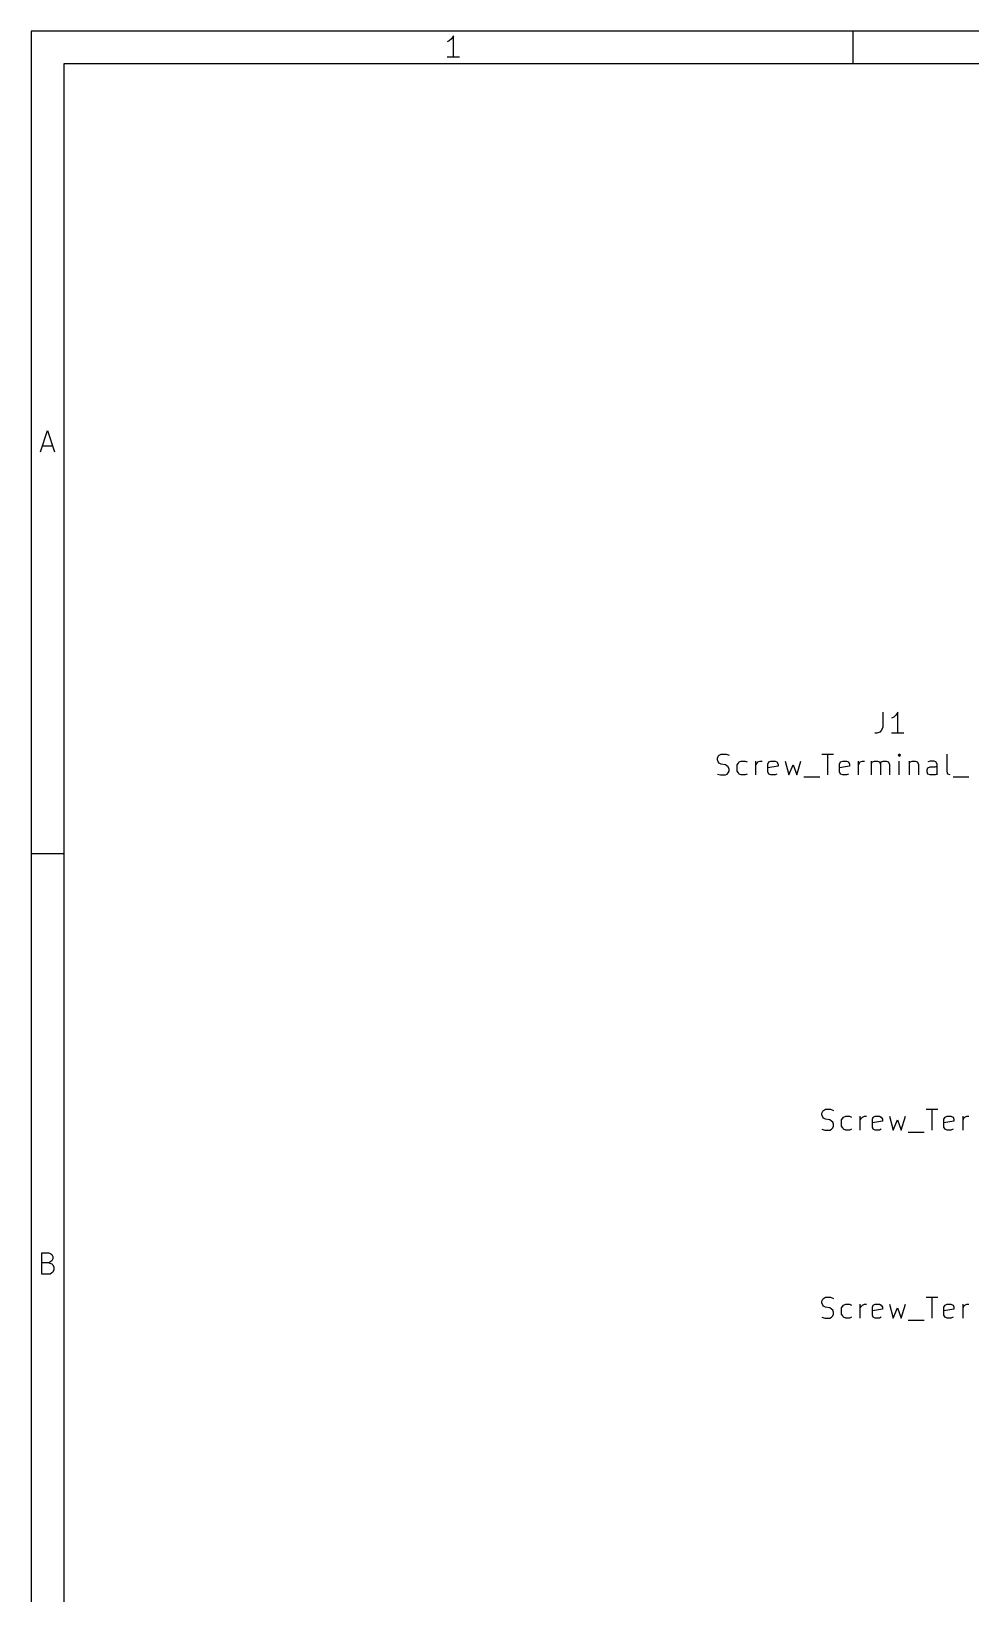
# Model space of a CAD drawing. Extents: x 10 to 287, y -200 to -10.
# Drawn here: x 10 to 67.1, y -105 to -10 of the extents above; entities that cross this region are included whole.
import ezdxf

# ---------------------------------------------------------------- set-up
doc = ezdxf.new("R2010")
doc.units = 0
doc.header["$MEASUREMENT"] = 0
doc.layers.add('CYAN2', color=4, linetype='CONTINUOUS')
doc.layers.add('RED2', color=1, linetype='CONTINUOUS')

msp = doc.modelspace()

# ---------------------------------------------------------------- linework, layer by layer
at = {"layer": 'CYAN2', "linetype": 'CONTINUOUS'}
for p, q in [((61.7982, -51.4096), (61.7982, -52.324)), ((62.4586, -51.7144), (62.3316, -51.7652)), ((62.5856, -51.5874), (62.4586, -51.7144)), ((62.7126, -51.4096), (62.5856, -51.5874)), ((62.7126, -52.6796), (62.7126, -51.4096)), ((61.4426, -52.6796), (61.3156, -52.6796)), ((61.6204, -52.6288), (61.4426, -52.6796)), ((61.722, -52.5018), (61.6204, -52.6288)), ((61.7982, -52.324), (61.722, -52.5018)), ((63.0682, -52.6796), (62.3316, -52.6796)), ((51.7398, -54.2036), (51.7906, -54.0766)), ((51.7906, -54.0766), (51.8414, -54.0258)), ((51.8414, -54.0258), (51.9684, -53.9496)), ((51.9684, -53.9496), (52.2732, -53.9496)), ((52.2732, -53.9496), (52.451, -54.0258)), ((58.0898, -53.9496), (58.801, -53.9496)), ((58.4454, -55.2196), (58.4454, -53.9496)), ((62.7888, -53.9496), (62.738, -54.0258)), ((62.738, -54.0258), (62.7888, -54.0766)), ((62.865, -54.0258), (62.7888, -53.9496)), ((62.7888, -53.9496), (62.7888, -54.0766)), ((62.7888, -54.0766), (62.865, -54.0258)), ((65.7098, -55.0418), (65.7098, -53.9496)), ((51.7398, -54.3052), (51.7398, -54.2036)), ((51.7906, -54.4322), (51.7398, -54.3052)), ((51.8414, -54.5084), (51.7906, -54.4322)), ((51.9684, -54.5592), (51.8414, -54.5084)), ((52.2224, -54.61), (51.9684, -54.5592)), ((52.324, -54.6862), (52.2224, -54.61)), ((52.4002, -54.737), (52.324, -54.6862)), ((52.324, -55.1688), (52.4002, -55.0926)), ((52.451, -54.864), (52.4002, -54.737)), ((52.4002, -55.0926), (52.451, -54.991)), ((52.451, -54.991), (52.451, -54.864)), ((52.9336, -54.61), (53.0098, -54.5084)), ((52.9336, -54.991), (52.9336, -54.61)), ((53.0098, -55.0926), (52.9336, -54.991)), ((53.0098, -54.5084), (53.0606, -54.4322)), ((53.0606, -55.1688), (53.0098, -55.0926)), ((53.0606, -54.4322), (53.1876, -54.3814)), ((53.1876, -54.3814), (53.4162, -54.3814)), ((53.4162, -54.3814), (53.5432, -54.4322)), ((54.0766, -55.2196), (54.0766, -54.3814)), ((54.0766, -54.61), (54.1528, -54.5084)), ((54.1528, -54.5084), (54.2036, -54.4322)), ((54.2036, -54.4322), (54.3306, -54.3814)), ((54.3306, -54.3814), (54.4576, -54.3814)), ((54.8132, -54.5592), (54.864, -54.4322)), ((54.8132, -55.0418), (54.8132, -54.5592)), ((55.4228, -54.6862), (54.8132, -54.7878)), ((54.864, -55.1688), (54.8132, -55.0418)), ((54.864, -54.4322), (54.991, -54.3814)), ((54.991, -54.3814), (55.245, -54.3814)), ((55.245, -54.3814), (55.3466, -54.4322)), ((55.3466, -54.4322), (55.4228, -54.5592)), ((55.4228, -54.5592), (55.4228, -54.6862)), ((55.8546, -54.3814), (56.0832, -55.2196)), ((56.0832, -55.2196), (56.3372, -54.61)), ((56.3372, -54.61), (56.5658, -55.2196)), ((56.5658, -55.2196), (56.8198, -54.3814)), ((59.1566, -54.5592), (59.2328, -54.4322)), ((59.1566, -55.0418), (59.1566, -54.5592)), ((59.7662, -54.6862), (59.1566, -54.7878)), ((59.2328, -55.1688), (59.1566, -55.0418)), ((59.2328, -54.4322), (59.3598, -54.3814)), ((59.3598, -54.3814), (59.5884, -54.3814)), ((59.5884, -54.3814), (59.7154, -54.4322)), ((59.7154, -54.4322), (59.7662, -54.5592)), ((59.7662, -54.5592), (59.7662, -54.6862)), ((60.325, -55.2196), (60.325, -54.3814)), ((60.325, -54.61), (60.3758, -54.5084)), ((60.3758, -54.5084), (60.4266, -54.4322)), ((60.4266, -54.4322), (60.5536, -54.3814)), ((60.5536, -54.3814), (60.6806, -54.3814)), ((61.1124, -55.2196), (61.1124, -54.3814)), ((61.1124, -54.5084), (61.1632, -54.4322)), ((61.1632, -54.4322), (61.2902, -54.3814)), ((61.2902, -54.3814), (61.468, -54.3814)), ((61.468, -54.3814), (61.595, -54.4322)), ((61.595, -54.4322), (61.6458, -54.5592)), ((61.6458, -54.5592), (61.6966, -54.4322)), ((61.6458, -54.5592), (61.6458, -55.2196)), ((61.6966, -54.4322), (61.8236, -54.3814)), ((61.8236, -54.3814), (62.0014, -54.3814)), ((62.0014, -54.3814), (62.1284, -54.4322)), ((62.1284, -54.4322), (62.2046, -54.5592)), ((62.2046, -54.5592), (62.2046, -55.2196)), ((62.7888, -55.2196), (62.7888, -54.3814)), ((63.3984, -54.3814), (63.3984, -55.2196)), ((63.3984, -54.5084), (63.4746, -54.4322)), ((63.4746, -54.4322), (63.5762, -54.3814)), ((63.5762, -54.3814), (63.754, -54.3814)), ((63.754, -54.3814), (63.881, -54.4322)), ((63.881, -54.4322), (63.9572, -54.5592)), ((63.9572, -54.5592), (63.9572, -55.2196)), ((64.4906, -54.9148), (64.5414, -54.7878)), ((64.4906, -55.0418), (64.4906, -54.9148)), ((64.5414, -55.1688), (64.4906, -55.0418)), ((64.6684, -54.3814), (64.5414, -54.4322)), ((64.5414, -54.7878), (64.6684, -54.737)), ((64.9224, -54.3814), (64.6684, -54.3814)), ((64.6684, -54.737), (64.9732, -54.737)), ((65.024, -54.4322), (64.9224, -54.3814)), ((64.9732, -54.737), (65.1002, -54.6862)), ((65.1002, -54.5592), (65.024, -54.4322)), ((65.1002, -55.2196), (65.1002, -54.5592)), ((65.7606, -55.1688), (65.7098, -55.0418)), ((51.7398, -55.1688), (51.9176, -55.2196)), ((51.9176, -55.2196), (52.2224, -55.2196)), ((52.2224, -55.2196), (52.324, -55.1688)), ((53.1876, -55.2196), (53.0606, -55.1688)), ((53.4162, -55.2196), (53.1876, -55.2196)), ((53.5432, -55.1688), (53.4162, -55.2196)), ((54.991, -55.2196), (54.864, -55.1688)), ((55.245, -55.2196), (54.991, -55.2196)), ((55.3466, -55.1688), (55.245, -55.2196)), ((56.9976, -55.3466), (57.9628, -55.3466)), ((59.3598, -55.2196), (59.2328, -55.1688)), ((59.5884, -55.2196), (59.3598, -55.2196)), ((59.7154, -55.1688), (59.5884, -55.2196)), ((64.6684, -55.2196), (64.5414, -55.1688)), ((64.9732, -55.2196), (64.6684, -55.2196)), ((65.1002, -55.1688), (64.9732, -55.2196)), ((65.8876, -55.2196), (65.7606, -55.1688)), ((66.0654, -55.3466), (67.0306, -55.3466)), ((58.0898, -75.7936), (58.1406, -75.6666)), ((58.0898, -75.8952), (58.0898, -75.7936)), ((58.1406, -76.0222), (58.0898, -75.8952)), ((58.1406, -75.6666), (58.1914, -75.6158)), ((58.1914, -75.6158), (58.3184, -75.5396)), ((58.3184, -75.5396), (58.6232, -75.5396)), ((58.6232, -75.5396), (58.801, -75.6158)), ((59.4106, -76.0222), (59.5376, -75.9714)), ((59.5376, -75.9714), (59.7662, -75.9714)), ((59.7662, -75.9714), (59.8932, -76.0222)), ((60.4266, -76.8096), (60.4266, -75.9714)), ((60.5536, -76.0222), (60.6806, -75.9714)), ((60.6806, -75.9714), (60.8076, -75.9714)), ((61.214, -76.0222), (61.341, -75.9714)), ((61.341, -75.9714), (61.595, -75.9714)), ((61.595, -75.9714), (61.6966, -76.0222)), ((62.2046, -75.9714), (62.4332, -76.8096)), ((62.9158, -76.8096), (63.1698, -75.9714)), ((64.4398, -75.5396), (65.151, -75.5396)), ((64.7954, -76.8096), (64.7954, -75.5396)), ((65.5828, -76.0222), (65.7098, -75.9714)), ((65.7098, -75.9714), (65.9384, -75.9714)), ((65.9384, -75.9714), (66.0654, -76.0222)), ((66.675, -76.8096), (66.675, -75.9714)), ((66.7766, -76.0222), (66.9036, -75.9714)), ((66.9036, -75.9714), (67.0306, -75.9714)), ((58.0898, -76.7588), (58.2676, -76.8096)), ((58.1914, -76.0984), (58.1406, -76.0222)), ((58.3184, -76.1492), (58.1914, -76.0984)), ((58.2676, -76.8096), (58.5724, -76.8096)), ((58.5724, -76.2), (58.3184, -76.1492)), ((58.674, -76.2762), (58.5724, -76.2)), ((58.5724, -76.8096), (58.674, -76.7588)), ((58.7502, -76.327), (58.674, -76.2762)), ((58.674, -76.7588), (58.7502, -76.6826)), ((58.801, -76.454), (58.7502, -76.327)), ((58.7502, -76.6826), (58.801, -76.581)), ((58.801, -76.581), (58.801, -76.454)), ((59.2836, -76.2), (59.3598, -76.0984)), ((59.2836, -76.581), (59.2836, -76.2)), ((59.3598, -76.6826), (59.2836, -76.581)), ((59.3598, -76.0984), (59.4106, -76.0222)), ((59.4106, -76.7588), (59.3598, -76.6826)), ((59.5376, -76.8096), (59.4106, -76.7588)), ((59.7662, -76.8096), (59.5376, -76.8096)), ((59.8932, -76.7588), (59.7662, -76.8096)), ((60.4266, -76.2), (60.5028, -76.0984)), ((60.5028, -76.0984), (60.5536, -76.0222)), ((61.1632, -76.1492), (61.214, -76.0222)), ((61.1632, -76.6318), (61.1632, -76.1492)), ((61.7728, -76.2762), (61.1632, -76.3778)), ((61.214, -76.7588), (61.1632, -76.6318)), ((61.341, -76.8096), (61.214, -76.7588)), ((61.595, -76.8096), (61.341, -76.8096)), ((61.6966, -76.7588), (61.595, -76.8096)), ((61.6966, -76.0222), (61.7728, -76.1492)), ((61.7728, -76.1492), (61.7728, -76.2762)), ((62.4332, -76.8096), (62.6872, -76.2)), ((62.6872, -76.2), (62.9158, -76.8096)), ((63.3476, -76.9366), (64.3128, -76.9366)), ((65.5066, -76.1492), (65.5828, -76.0222)), ((65.5066, -76.6318), (65.5066, -76.1492)), ((66.1162, -76.2762), (65.5066, -76.3778)), ((65.5828, -76.7588), (65.5066, -76.6318)), ((65.7098, -76.8096), (65.5828, -76.7588)), ((65.9384, -76.8096), (65.7098, -76.8096)), ((66.0654, -76.7588), (65.9384, -76.8096)), ((66.0654, -76.0222), (66.1162, -76.1492)), ((66.1162, -76.1492), (66.1162, -76.2762)), ((66.675, -76.2), (66.7258, -76.0984)), ((66.7258, -76.0984), (66.7766, -76.0222)), ((58.0898, -87.2236), (58.1406, -87.0966)), ((58.0898, -87.3252), (58.0898, -87.2236)), ((58.1406, -87.4522), (58.0898, -87.3252)), ((58.1406, -87.0966), (58.1914, -87.0458)), ((58.1914, -87.0458), (58.3184, -86.9696)), ((58.3184, -86.9696), (58.6232, -86.9696)), ((58.6232, -86.9696), (58.801, -87.0458)), ((64.4398, -86.9696), (65.151, -86.9696)), ((64.7954, -88.2396), (64.7954, -86.9696)), ((58.0898, -88.1888), (58.2676, -88.2396)), ((58.1914, -87.5284), (58.1406, -87.4522)), ((58.3184, -87.5792), (58.1914, -87.5284)), ((58.2676, -88.2396), (58.5724, -88.2396)), ((58.5724, -87.63), (58.3184, -87.5792)), ((58.674, -87.7062), (58.5724, -87.63)), ((58.5724, -88.2396), (58.674, -88.1888)), ((58.7502, -87.757), (58.674, -87.7062)), ((58.674, -88.1888), (58.7502, -88.1126)), ((58.801, -87.884), (58.7502, -87.757)), ((58.7502, -88.1126), (58.801, -88.011)), ((58.801, -88.011), (58.801, -87.884)), ((59.2836, -87.63), (59.3598, -87.5284)), ((59.2836, -88.011), (59.2836, -87.63)), ((59.3598, -88.1126), (59.2836, -88.011)), ((59.3598, -87.5284), (59.4106, -87.4522)), ((59.4106, -88.1888), (59.3598, -88.1126)), ((59.4106, -87.4522), (59.5376, -87.4014)), ((59.5376, -88.2396), (59.4106, -88.1888)), ((59.5376, -87.4014), (59.7662, -87.4014)), ((59.7662, -88.2396), (59.5376, -88.2396)), ((59.7662, -87.4014), (59.8932, -87.4522)), ((59.8932, -88.1888), (59.7662, -88.2396)), ((60.4266, -88.2396), (60.4266, -87.4014)), ((60.4266, -87.63), (60.5028, -87.5284)), ((60.5028, -87.5284), (60.5536, -87.4522)), ((60.5536, -87.4522), (60.6806, -87.4014)), ((60.6806, -87.4014), (60.8076, -87.4014)), ((61.1632, -87.5792), (61.214, -87.4522)), ((61.1632, -88.0618), (61.1632, -87.5792)), ((61.7728, -87.7062), (61.1632, -87.8078)), ((61.214, -88.1888), (61.1632, -88.0618)), ((61.214, -87.4522), (61.341, -87.4014)), ((61.341, -88.2396), (61.214, -88.1888)), ((61.341, -87.4014), (61.595, -87.4014)), ((61.595, -88.2396), (61.341, -88.2396)), ((61.595, -87.4014), (61.6966, -87.4522)), ((61.6966, -88.1888), (61.595, -88.2396)), ((61.6966, -87.4522), (61.7728, -87.5792)), ((61.7728, -87.5792), (61.7728, -87.7062)), ((62.2046, -87.4014), (62.4332, -88.2396)), ((62.4332, -88.2396), (62.6872, -87.63)), ((62.6872, -87.63), (62.9158, -88.2396)), ((62.9158, -88.2396), (63.1698, -87.4014)), ((65.5066, -87.5792), (65.5828, -87.4522)), ((65.5066, -88.0618), (65.5066, -87.5792)), ((66.1162, -87.7062), (65.5066, -87.8078)), ((65.5828, -88.1888), (65.5066, -88.0618)), ((65.5828, -87.4522), (65.7098, -87.4014)), ((65.7098, -88.2396), (65.5828, -88.1888)), ((65.7098, -87.4014), (65.9384, -87.4014)), ((65.9384, -88.2396), (65.7098, -88.2396)), ((65.9384, -87.4014), (66.0654, -87.4522)), ((66.0654, -88.1888), (65.9384, -88.2396)), ((66.0654, -87.4522), (66.1162, -87.5792)), ((66.1162, -87.5792), (66.1162, -87.7062)), ((66.675, -88.2396), (66.675, -87.4014)), ((66.675, -87.63), (66.7258, -87.5284)), ((66.7258, -87.5284), (66.7766, -87.4522)), ((66.7766, -87.4522), (66.9036, -87.4014)), ((66.9036, -87.4014), (67.0306, -87.4014)), ((63.3476, -88.3666), (64.3128, -88.3666))]:
    msp.add_line(p, q, dxfattribs=at)
at = {"layer": 'RED2', "linetype": 'CONTINUOUS'}
for p, q in [((10.0076, -10.0076), (10.0076, -200)), ((286.995, -10.0076), (10.0076, -10.0076)), ((35.687, -10.287), (35.56, -10.4648)), ((35.687, -11.5824), (35.687, -10.287)), ((59.9948, -11.9888), (59.9948, -10.0076)), ((35.433, -10.5918), (35.306, -10.6426)), ((35.56, -10.4648), (35.433, -10.5918)), ((11.9888, -11.9888), (11.9888, -198.018)), ((285.013, -11.9888), (11.9888, -11.9888)), ((36.0426, -11.5824), (35.306, -11.5824)), ((10.5664, -35.5854), (10.9982, -34.29)), ((10.9982, -34.29), (11.43, -35.5854)), ((10.668, -35.2044), (11.303, -35.2044)), ((10.0076, -59.9948), (11.9888, -59.9948)), ((10.6426, -85.5726), (10.6426, -84.2772)), ((10.6426, -84.2772), (11.0744, -84.2772)), ((11.0744, -84.2772), (11.2014, -84.328)), ((11.2014, -84.328), (11.2522, -84.3788)), ((11.2522, -84.3788), (11.3284, -84.5058)), ((11.3284, -84.5058), (11.3284, -84.6328)), ((11.0744, -84.8868), (10.6426, -84.8868)), ((11.2014, -84.8106), (11.0744, -84.8868)), ((11.0744, -84.8868), (11.2522, -84.9376)), ((11.2522, -85.4964), (11.1506, -85.5726)), ((11.2522, -84.7598), (11.2014, -84.8106)), ((11.3284, -84.6328), (11.2522, -84.7598)), ((11.2522, -84.9376), (11.3284, -85.0138)), ((11.3284, -85.4456), (11.2522, -85.4964)), ((11.3284, -85.0138), (11.3792, -85.1408)), ((11.3792, -85.3186), (11.3284, -85.4456)), ((11.3792, -85.1408), (11.3792, -85.3186)), ((11.1506, -85.5726), (10.6426, -85.5726))]:
    msp.add_line(p, q, dxfattribs=at)

doc.saveas('drawing.dxf')
